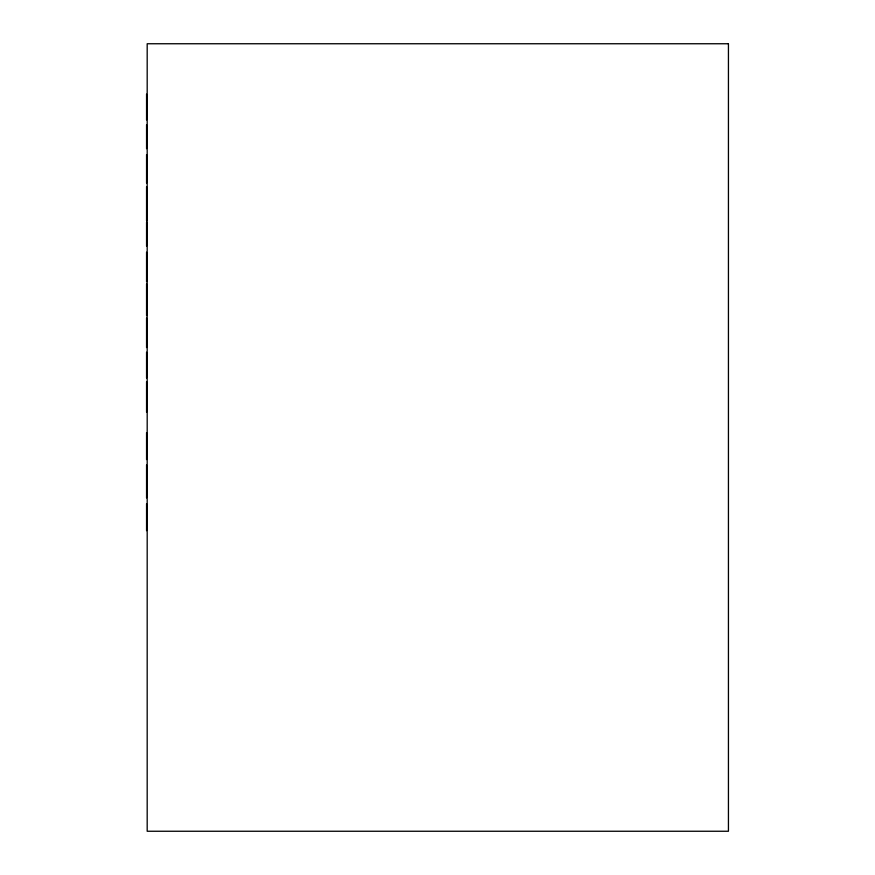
<?xml version="1.0" encoding="UTF-8"?>
<svg xmlns="http://www.w3.org/2000/svg" width="875" height="875" viewBox="0 0 875 875"><rect width="100%" height="100%" fill="white"/><g stroke="black" fill="none" stroke-linecap="round" stroke-linejoin="round"><path stroke-width="1.31" d="M146.562 94.106L146.562 119.919M146.562 124.797L146.562 148.684M146.562 154.656L146.562 183.083M146.562 186.736L146.562 220.795M146.562 222.228L146.562 246.116M146.562 252.175L146.562 281.739M146.562 283.938L146.562 315.667M146.562 318.03L146.562 347.594M146.562 352.198L146.562 378.011M146.562 381.708L146.562 412.223M146.562 432.655L146.562 459.583M146.562 464.997L146.562 497.908M146.562 503.77L146.562 530.688M728.438 43.75L147.186 43.75L147.186 831.25L728.438 831.25L728.438 43.75"/></g></svg>
